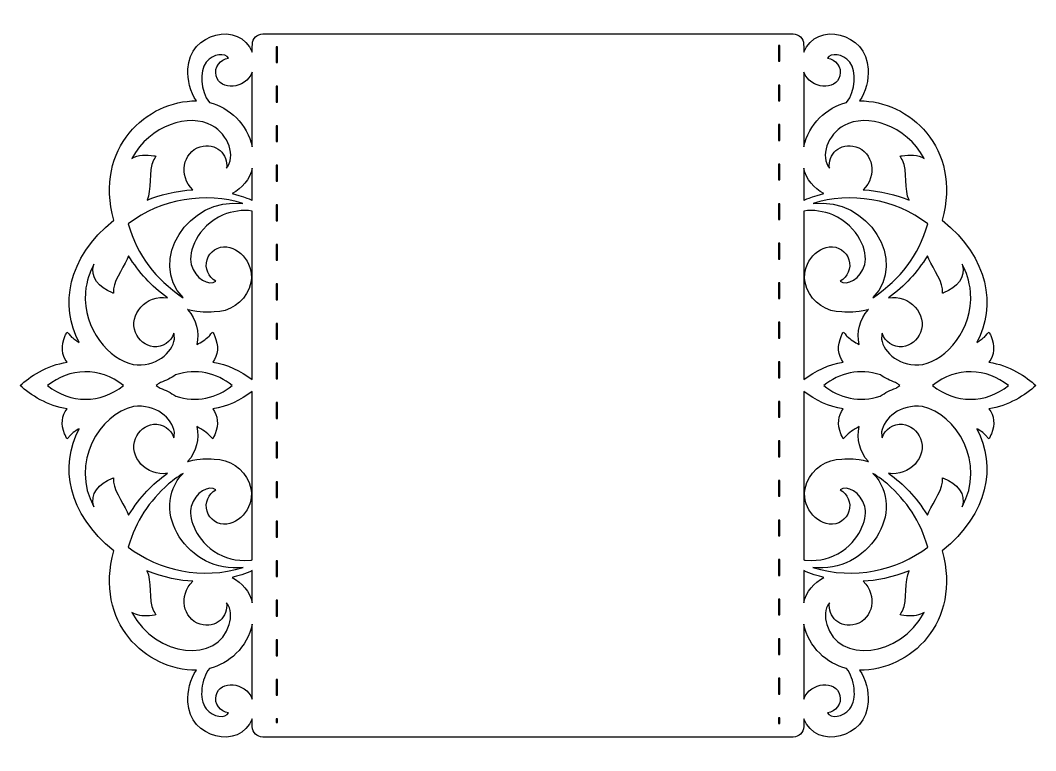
# Model space of a CAD drawing. Header units: millimetres. Extents: x -128 to 128, y -92 to 92.
import ezdxf

# ---------------------------------------------------------------- set-up
doc = ezdxf.new("R2010")
doc.units = ezdxf.units.MM
doc.header["$MEASUREMENT"] = 0
doc.layers.add('layer 1', color=7, linetype='Continuous')

msp = doc.modelspace()

# ---------------------------------------------------------------- linework, layer by layer
at = {"layer": 'layer 1', "color": 250}
for points, knots in [([(128.3864, 0), (126.2275, 2.0778), (121.5813, 5.2281), (116.5719, 5.8772), (116.5719, 5.8772), (117.9125, 7.7222), (118.2088, 9.9906), (117.0058, 12.6469), (117.0058, 12.6469), (116.9423, 12.7845), (116.7272, 13.4372), (116.6001, 13.4972), (116.6001, 13.4972), (116.5226, 13.536), (115.7218, 12.5623), (115.6477, 12.4918), (115.6477, 12.4918), (115.0021, 11.8745), (114.2543, 11.3594), (113.4886, 10.8902), (113.4886, 10.8902), (118.3217, 20.08), (116.713, 32.1592), (104.7609, 41.8254), (104.7609, 41.8254), (109.7457, 60.1521), (96.3684, 72.1114), (83.813, 71.9702), (83.813, 71.9702), (85.4357, 74.1856), (86.1836, 77.3431), (85.986, 80.0171), (85.986, 80.0171), (85.7568, 89.1892), (72.8875, 92.3467), (69.7229, 84.2504), (69.7229, 84.2504), (69.7229, 84.2807), (69.715, 85.2371), (69.7063, 86.274), (69.7063, 86.274), (69.6941, 87.7257), (68.5138, 88.8964), (67.062, 88.8964), (67.062, 88.8964), (67.062, 88.8964), (63.5, 88.8964), (63.5, 88.8964), (63.5, 88.8964), (63.5, 88.8964), (63.5, 88.9), (63.5, 88.9), (63.5, 88.9), (63.5, 88.9), (-63.5, 88.9), (-63.5, 88.9), (-63.5, 88.9), (-63.5, 88.9), (-63.5, 88.8964), (-63.5, 88.8964), (-63.5, 88.8964), (-63.5, 88.8964), (-67.0605, 88.8964), (-67.0605, 88.8964), (-67.0605, 88.8964), (-68.5115, 88.8964), (-69.6915, 87.7269), (-69.7048, 86.276), (-69.7048, 86.276), (-69.7143, 85.2383), (-69.7231, 84.2807), (-69.7231, 84.2504), (-69.7231, 84.2504), (-72.884, 92.3466), (-85.7569, 89.1892), (-85.9827, 80.0171), (-85.9827, 80.0171), (-86.1803, 77.3431), (-85.4359, 74.1856), (-83.8131, 71.9702), (-83.8131, 71.9702), (-96.3684, 72.1112), (-109.7422, 60.1521), (-104.7574, 41.8254), (-104.7574, 41.8254), (-116.7095, 32.1592), (-118.3218, 20.0802), (-113.4887, 10.8902), (-113.4887, 10.8902), (-114.2543, 11.3594), (-114.9987, 11.8745), (-115.6477, 12.4918), (-115.6477, 12.4918), (-115.7218, 12.5623), (-116.5226, 13.536), (-116.5967, 13.4972), (-116.5967, 13.4972), (-116.7236, 13.4372), (-116.9389, 12.7846), (-117.0024, 12.6469), (-117.0024, 12.6469), (-118.2088, 9.9905), (-117.9125, 7.7222), (-116.5685, 5.8772), (-116.5685, 5.8772), (-121.5779, 5.2281), (-126.224, 2.0778), (-128.3866, 0), (-128.3866, 0), (-125.9525, -2.339), (-121.2922, -5.267), (-116.5685, -5.8773), (-116.5685, -5.8773), (-117.8773, -7.6765), (-118.1737, -9.7895), (-117.1717, -12.2554), (-117.1717, -12.2554), (-117.1576, -12.2872), (-116.6214, -13.4867), (-116.5967, -13.4972), (-116.5967, -13.4972), (-116.5226, -13.536), (-116.0922, -12.9504), (-116.0463, -12.8975), (-116.0463, -12.8975), (-115.1115, -11.878), (-114.0777, -11.2713), (-113.5028, -10.9185), (-113.5028, -10.9185), (-118.5335, -20.5176), (-116.4273, -32.2157), (-104.7609, -41.8323), (-104.7609, -41.8323), (-109.6716, -59.9017), (-96.7282, -72.1148), (-83.813, -71.9702), (-83.813, -71.9702), (-85.4357, -74.1857), (-86.1765, -77.3394), (-85.9826, -80.017), (-85.9826, -80.017), (-85.7568, -89.1998), (-72.8804, -92.3395), (-69.7229, -84.2503), (-69.7229, -84.2503), (-69.7229, -84.2503), (-69.7229, -86.2555), (-69.7229, -86.2555), (-69.7229, -86.2555), (-69.7229, -87.7159), (-68.5391, -88.8998), (-67.0786, -88.8998), (-67.0786, -88.8998), (-67.0786, -88.8998), (65.5685, -88.8974), (67.0776, -88.8983), (67.0776, -88.8983), (68.5387, -88.8993), (69.7231, -87.715), (69.7231, -86.254), (69.7231, -86.254), (69.7231, -86.254), (69.7231, -84.2503), (69.7231, -84.2503), (69.7231, -84.2503), (72.884, -92.3395), (85.7569, -89.1998), (85.9862, -80.017), (85.9862, -80.017), (86.1801, -77.3394), (85.4393, -74.1855), (83.8131, -71.9702), (83.8131, -71.9702), (96.7317, -72.1148), (109.6752, -59.9017), (104.7645, -41.8323), (104.7645, -41.8323), (116.4273, -32.2157), (118.5369, -20.5174), (113.5028, -10.9185), (113.5028, -10.9185), (114.0814, -11.2713), (115.1151, -11.878), (116.0499, -12.8975), (116.0499, -12.8975), (116.0958, -12.9505), (116.5226, -13.536), (116.6003, -13.4972), (116.6003, -13.4972), (116.625, -13.4865), (117.1612, -12.2871), (117.1753, -12.2554), (117.1753, -12.2554), (118.1772, -9.7895), (117.8809, -7.6763), (116.5721, -5.8738), (116.5721, -5.8738), (121.2921, -5.267), (125.9522, -2.339), (128.3864, 0)], [0, 0, 0, 0, 0.01960784, 0.01960784, 0.01960784, 0.01960784, 0.03921569, 0.03921569, 0.03921569, 0.03921569, 0.05882353, 0.05882353, 0.05882353, 0.05882353, 0.07843137, 0.07843137, 0.07843137, 0.07843137, 0.09803922, 0.09803922, 0.09803922, 0.09803922, 0.11764706, 0.11764706, 0.11764706, 0.11764706, 0.1372549, 0.1372549, 0.1372549, 0.1372549, 0.15686275, 0.15686275, 0.15686275, 0.15686275, 0.17647059, 0.17647059, 0.17647059, 0.17647059, 0.19607843, 0.19607843, 0.19607843, 0.19607843, 0.21568627, 0.21568627, 0.21568627, 0.21568627, 0.23529412, 0.23529412, 0.23529412, 0.23529412, 0.25490196, 0.25490196, 0.25490196, 0.25490196, 0.2745098, 0.2745098, 0.2745098, 0.2745098, 0.29411765, 0.29411765, 0.29411765, 0.29411765, 0.31372549, 0.31372549, 0.31372549, 0.31372549, 0.33333333, 0.33333333, 0.33333333, 0.33333333, 0.35294118, 0.35294118, 0.35294118, 0.35294118, 0.37254902, 0.37254902, 0.37254902, 0.37254902, 0.39215686, 0.39215686, 0.39215686, 0.39215686, 0.41176471, 0.41176471, 0.41176471, 0.41176471, 0.43137255, 0.43137255, 0.43137255, 0.43137255, 0.45098039, 0.45098039, 0.45098039, 0.45098039, 0.47058824, 0.47058824, 0.47058824, 0.47058824, 0.49019608, 0.49019608, 0.49019608, 0.49019608, 0.50980392, 0.50980392, 0.50980392, 0.50980392, 0.52941176, 0.52941176, 0.52941176, 0.52941176, 0.54901961, 0.54901961, 0.54901961, 0.54901961, 0.56862745, 0.56862745, 0.56862745, 0.56862745, 0.58823529, 0.58823529, 0.58823529, 0.58823529, 0.60784314, 0.60784314, 0.60784314, 0.60784314, 0.62745098, 0.62745098, 0.62745098, 0.62745098, 0.64705882, 0.64705882, 0.64705882, 0.64705882, 0.66666667, 0.66666667, 0.66666667, 0.66666667, 0.68627451, 0.68627451, 0.68627451, 0.68627451, 0.70588235, 0.70588235, 0.70588235, 0.70588235, 0.7254902, 0.7254902, 0.7254902, 0.7254902, 0.74509804, 0.74509804, 0.74509804, 0.74509804, 0.76470588, 0.76470588, 0.76470588, 0.76470588, 0.78431373, 0.78431373, 0.78431373, 0.78431373, 0.80392157, 0.80392157, 0.80392157, 0.80392157, 0.82352941, 0.82352941, 0.82352941, 0.82352941, 0.84313725, 0.84313725, 0.84313725, 0.84313725, 0.8627451, 0.8627451, 0.8627451, 0.8627451, 0.88235294, 0.88235294, 0.88235294, 0.88235294, 0.90196078, 0.90196078, 0.90196078, 0.90196078, 0.92156863, 0.92156863, 0.92156863, 0.92156863, 0.94117647, 0.94117647, 0.94117647, 0.94117647, 0.96078431, 0.96078431, 0.96078431, 0.96078431, 1, 1, 1, 1]), ([(-63.3226, 81.6804), (-63.3226, 81.6804), (-63.6754, 81.6804), (-63.6754, 81.6804), (-63.6754, 81.6804), (-63.6754, 81.6804), (-63.6754, 85.6805), (-63.6754, 85.6805), (-63.6754, 85.6805), (-63.6754, 85.6805), (-63.3226, 85.6805), (-63.3226, 85.6805), (-63.3226, 85.6805), (-63.3226, 85.6805), (-63.3226, 81.6804), (-63.3226, 81.6804)], [0, 0, 0, 0, 0.2, 0.2, 0.2, 0.2, 0.4, 0.4, 0.4, 0.4, 0.6, 0.6, 0.6, 0.6, 1, 1, 1, 1]), ([(63.6774, 81.9801), (63.6774, 81.9801), (63.3247, 81.9801), (63.3247, 81.9801), (63.3247, 81.9801), (63.3247, 81.9801), (63.3247, 85.9801), (63.3247, 85.9801), (63.3247, 85.9801), (63.3247, 85.9801), (63.6774, 85.9803), (63.6774, 85.9803), (63.6774, 85.9803), (63.6774, 85.9803), (63.6774, 81.9801), (63.6774, 81.9801)], [0, 0, 0, 0, 0.2, 0.2, 0.2, 0.2, 0.4, 0.4, 0.4, 0.4, 0.6, 0.6, 0.6, 0.6, 1, 1, 1, 1]), ([(-69.7229, 60.3215), (-71.0106, 66.1494), (-75.4203, 70.3156), (-80.5779, 71.5469), (-80.5779, 71.5469), (-82.9062, 74.6654), (-83.125, 79.3891), (-81.3787, 81.7599), (-81.3787, 81.7599), (-79.629, 83.9788), (-76.4999, 84.201), (-75.699, 82.7335), (-75.699, 82.7335), (-77.858, 82.5712), (-79.4032, 80.444), (-78.8741, 78.3449), (-78.8741, 78.3449), (-77.8793, 74.4079), (-71.4975, 74.8806), (-69.7231, 79.2727), (-69.7231, 79.2727), (-69.7229, 64.9498), (-69.7229, 74.6372), (-69.7229, 60.3215)], [0, 0, 0, 0, 0.14285714, 0.14285714, 0.14285714, 0.14285714, 0.28571429, 0.28571429, 0.28571429, 0.28571429, 0.42857143, 0.42857143, 0.42857143, 0.42857143, 0.57142857, 0.57142857, 0.57142857, 0.57142857, 0.71428571, 0.71428571, 0.71428571, 0.71428571, 1, 1, 1, 1]), ([(69.7229, 79.2727), (71.501, 74.8806), (77.8828, 74.4079), (78.874, 78.3449), (78.874, 78.3449), (79.4067, 80.444), (77.8615, 82.5712), (75.7025, 82.7335), (75.7025, 82.7335), (76.5033, 84.201), (79.6325, 83.9788), (81.3787, 81.7599), (81.3787, 81.7599), (83.1284, 79.3892), (82.9097, 74.6655), (80.5779, 71.5469), (80.5779, 71.5469), (75.4203, 70.3156), (71.0106, 66.1494), (69.7229, 60.3215), (69.7229, 60.3215), (69.7229, 74.6372), (69.7229, 64.9498), (69.7229, 79.2727)], [0, 0, 0, 0, 0.14285714, 0.14285714, 0.14285714, 0.14285714, 0.28571429, 0.28571429, 0.28571429, 0.28571429, 0.42857143, 0.42857143, 0.42857143, 0.42857143, 0.57142857, 0.57142857, 0.57142857, 0.57142857, 0.71428571, 0.71428571, 0.71428571, 0.71428571, 1, 1, 1, 1]), ([(-63.3226, 71.6807), (-63.3226, 71.6807), (-63.6754, 71.6807), (-63.6754, 71.6807), (-63.6754, 71.6807), (-63.6754, 71.6807), (-63.6754, 75.6805), (-63.6754, 75.6805), (-63.6754, 75.6805), (-63.6754, 75.6805), (-63.3226, 75.6804), (-63.3226, 75.6804), (-63.3226, 75.6804), (-63.3226, 75.6804), (-63.3226, 71.6807), (-63.3226, 71.6807)], [0, 0, 0, 0, 0.2, 0.2, 0.2, 0.2, 0.4, 0.4, 0.4, 0.4, 0.6, 0.6, 0.6, 0.6, 1, 1, 1, 1]), ([(63.6774, 71.9803), (63.6774, 71.9803), (63.3247, 71.9803), (63.3247, 71.9803), (63.3247, 71.9803), (63.3247, 71.9803), (63.3247, 75.9801), (63.3247, 75.9801), (63.3247, 75.9801), (63.3247, 75.9801), (63.6774, 75.9801), (63.6774, 75.9801), (63.6774, 75.9801), (63.6774, 75.9801), (63.6774, 71.9803), (63.6774, 71.9803)], [0, 0, 0, 0, 0.2, 0.2, 0.2, 0.2, 0.4, 0.4, 0.4, 0.4, 0.6, 0.6, 0.6, 0.6, 1, 1, 1, 1]), ([(-79.9218, 65.7895), (-75.7166, 63.4435), (-73.8329, 57.8591), (-76.2564, 54.9522), (-76.2564, 54.9522), (-75.6779, 58.4165), (-78.9446, 61.6162), (-82.8816, 60.3743), (-82.8816, 60.3743), (-87.2948, 58.9773), (-88.4696, 53.0719), (-84.7408, 49.4806), (-84.7408, 49.4806), (-88.9143, 49.2795), (-93.3098, 48.193), (-96.3472, 46.8631), (-96.3472, 46.8631), (-95.2218, 49.2831), (-95.9698, 54.2926), (-94.728, 56.9454), (-94.728, 56.9454), (-94.6963, 57.0159), (-94.093, 57.9861), (-94.093, 58.0109), (-94.093, 58.0109), (-94.1742, 58.0673), (-94.5128, 58.0673), (-94.6221, 58.085), (-94.6221, 58.085), (-96.4919, 58.3708), (-98.5874, 58.399), (-100.1678, 57.3758), (-100.1678, 57.3758), (-95.6875, 65.9764), (-85.5663, 68.8375), (-79.9218, 65.7895)], [0, 0, 0, 0, 0.1, 0.1, 0.1, 0.1, 0.2, 0.2, 0.2, 0.2, 0.3, 0.3, 0.3, 0.3, 0.4, 0.4, 0.4, 0.4, 0.5, 0.5, 0.5, 0.5, 0.6, 0.6, 0.6, 0.6, 0.7, 0.7, 0.7, 0.7, 0.8, 0.8, 0.8, 0.8, 1, 1, 1, 1]), ([(100.1712, 57.3757), (98.5907, 58.3987), (96.4952, 58.3705), (94.6255, 58.0848), (94.6255, 58.0848), (94.5161, 58.0671), (94.1739, 58.0671), (94.0963, 58.0107), (94.0963, 58.0107), (94.0963, 57.986), (94.6961, 57.0159), (94.7314, 56.9453), (94.7314, 56.9453), (95.9731, 54.2924), (95.2252, 49.2865), (96.3507, 46.8629), (96.3507, 46.8629), (93.3132, 48.1929), (88.9141, 49.2795), (84.7443, 49.4805), (84.7443, 49.4805), (88.4732, 53.0717), (87.2948, 58.9773), (82.8816, 60.3742), (82.8816, 60.3742), (78.9482, 61.6159), (75.6813, 58.4163), (76.2564, 54.9521), (76.2564, 54.9521), (73.8364, 57.8589), (75.7202, 63.4435), (79.9253, 65.7894), (79.9253, 65.7894), (85.5698, 68.8375), (95.6875, 65.9764), (100.1712, 57.3757)], [0, 0, 0, 0, 0.1, 0.1, 0.1, 0.1, 0.2, 0.2, 0.2, 0.2, 0.3, 0.3, 0.3, 0.3, 0.4, 0.4, 0.4, 0.4, 0.5, 0.5, 0.5, 0.5, 0.6, 0.6, 0.6, 0.6, 0.7, 0.7, 0.7, 0.7, 0.8, 0.8, 0.8, 0.8, 1, 1, 1, 1]), ([(-63.3226, 61.6806), (-63.3226, 61.6806), (-63.6754, 61.6806), (-63.6754, 61.6806), (-63.6754, 61.6806), (-63.6754, 61.6806), (-63.6754, 65.6804), (-63.6754, 65.6804), (-63.6754, 65.6804), (-63.6754, 65.6804), (-63.3226, 65.6804), (-63.3226, 65.6804), (-63.3226, 65.6804), (-63.3226, 65.6804), (-63.3226, 61.6806), (-63.3226, 61.6806)], [0, 0, 0, 0, 0.2, 0.2, 0.2, 0.2, 0.4, 0.4, 0.4, 0.4, 0.6, 0.6, 0.6, 0.6, 1, 1, 1, 1]), ([(63.6774, 61.9803), (63.6774, 61.9803), (63.3247, 61.9803), (63.3247, 61.9803), (63.3247, 61.9803), (63.3247, 61.9803), (63.3247, 65.9801), (63.3247, 65.9801), (63.3247, 65.9801), (63.3247, 65.9801), (63.6774, 65.98), (63.6774, 65.98), (63.6774, 65.98), (63.6774, 65.98), (63.6774, 61.9803), (63.6774, 61.9803)], [0, 0, 0, 0, 0.2, 0.2, 0.2, 0.2, 0.4, 0.4, 0.4, 0.4, 0.6, 0.6, 0.6, 0.6, 1, 1, 1, 1]), ([(-69.7229, 46.8206), (-70.217, 46.9864), (-69.7336, 47.0923), (-74.8207, 48.5351), (-74.8207, 48.5351), (-72.33, 49.8616), (-70.365, 52.151), (-69.7229, 54.9627), (-69.7229, 54.9627), (-69.7229, 54.9627), (-69.7229, 46.8206), (-69.7229, 46.8206)], [0, 0, 0, 0, 0.25, 0.25, 0.25, 0.25, 0.5, 0.5, 0.5, 0.5, 1, 1, 1, 1]), ([(-63.3226, 51.6805), (-63.3226, 51.6805), (-63.6754, 51.6805), (-63.6754, 51.6805), (-63.6754, 51.6805), (-63.6754, 51.6805), (-63.6754, 55.6805), (-63.6754, 55.6805), (-63.6754, 55.6805), (-63.6754, 55.6805), (-63.3226, 55.6805), (-63.3226, 55.6805), (-63.3226, 55.6805), (-63.3226, 55.6805), (-63.3226, 51.6805), (-63.3226, 51.6805)], [0, 0, 0, 0, 0.2, 0.2, 0.2, 0.2, 0.4, 0.4, 0.4, 0.4, 0.6, 0.6, 0.6, 0.6, 1, 1, 1, 1]), ([(63.6774, 51.9802), (63.6774, 51.9802), (63.3247, 51.9802), (63.3247, 51.9802), (63.3247, 51.9802), (63.3247, 51.9802), (63.3247, 55.9803), (63.3247, 55.9803), (63.3247, 55.9803), (63.3247, 55.9803), (63.6774, 55.9803), (63.6774, 55.9803), (63.6774, 55.9803), (63.6774, 55.9803), (63.6774, 51.9802), (63.6774, 51.9802)], [0, 0, 0, 0, 0.2, 0.2, 0.2, 0.2, 0.4, 0.4, 0.4, 0.4, 0.6, 0.6, 0.6, 0.6, 1, 1, 1, 1]), ([(69.7229, 54.9627), (70.3685, 52.1512), (72.3335, 49.8616), (74.8207, 48.5351), (74.8207, 48.5351), (69.7372, 47.0922), (70.2204, 46.9864), (69.7229, 46.8206), (69.7229, 46.8206), (69.7229, 46.8206), (69.7229, 54.9627), (69.7229, 54.9627)], [0, 0, 0, 0, 0.25, 0.25, 0.25, 0.25, 0.5, 0.5, 0.5, 0.5, 1, 1, 1, 1]), ([(-72.1008, 46.0198), (-86.1308, 47.6885), (-96.0756, 31.4148), (-87.2385, 22.239), (-87.2385, 22.239), (-87.2702, 22.2567), (-87.302, 22.2743), (-87.3338, 22.292), (-87.3338, 22.292), (-94.2271, 27.0898), (-98.7567, 32.6601), (-101.0746, 40.8586), (-101.0746, 40.8586), (-92.9041, 47.304), (-81.2236, 49.0148), (-72.1008, 46.0198)], [0, 0, 0, 0, 0.2, 0.2, 0.2, 0.2, 0.4, 0.4, 0.4, 0.4, 0.6, 0.6, 0.6, 0.6, 1, 1, 1, 1]), ([(87.3373, 22.292), (87.3055, 22.2743), (87.2738, 22.2567), (87.242, 22.239), (87.242, 22.239), (96.0791, 31.4148), (86.1342, 47.6884), (72.1008, 46.0198), (72.1008, 46.0198), (81.227, 49.0148), (92.9076, 47.304), (101.0779, 40.8586), (101.0779, 40.8586), (98.7566, 32.6601), (94.227, 27.0898), (87.3373, 22.292)], [0, 0, 0, 0, 0.2, 0.2, 0.2, 0.2, 0.4, 0.4, 0.4, 0.4, 0.6, 0.6, 0.6, 0.6, 1, 1, 1, 1]), ([(-69.7229, 1.5099), (-72.6511, 3.69), (-76.0942, 5.4081), (-79.7313, 5.8772), (-79.7313, 5.8772), (-78.3907, 7.7222), (-78.0944, 9.9906), (-79.2975, 12.6469), (-79.2975, 12.6469), (-79.3609, 12.7845), (-79.5761, 13.4372), (-79.7031, 13.4972), (-79.7031, 13.4972), (-79.7807, 13.536), (-80.5815, 12.5623), (-80.6556, 12.4918), (-80.6556, 12.4918), (-81.5905, 11.5993), (-82.6417, 10.9748), (-83.7213, 10.3645), (-83.7213, 10.3645), (-83.0828, 13.4937), (-83.8377, 16.6969), (-86.0708, 19.2228), (-86.0708, 19.2228), (-86.0319, 19.2087), (-85.9967, 19.1876), (-85.9614, 19.1733), (-85.9614, 19.1733), (-82.4125, 18.3373), (-81.6363, 18.4714), (-79.3434, 18.6019), (-79.3434, 18.6019), (-75.5687, 18.5348), (-71.9033, 21.0255), (-70.5486, 24.5498), (-70.5486, 24.5498), (-68.4848, 29.4145), (-72.0514, 34.5334), (-76.1789, 35.0378), (-76.1789, 35.0378), (-78.3909, 35.3095), (-80.5393, 33.9053), (-81.1708, 31.7711), (-81.1708, 31.7711), (-81.7881, 29.6967), (-80.8461, 27.4248), (-78.9447, 26.3877), (-78.9447, 26.3877), (-80.5956, 25.1212), (-84.1904, 26.8993), (-85.1817, 30.6034), (-85.1817, 30.6034), (-85.9473, 33.8631), (-83.7495, 40.086), (-77.1137, 43.187), (-77.1137, 43.187), (-74.8102, 44.0089), (-72.1396, 44.5522), (-69.7231, 44.0865), (-69.7231, 44.0865), (-69.7231, 44.0865), (-69.7229, 1.5099), (-69.7229, 1.5099)], [0, 0, 0, 0, 0.05882353, 0.05882353, 0.05882353, 0.05882353, 0.11764706, 0.11764706, 0.11764706, 0.11764706, 0.17647059, 0.17647059, 0.17647059, 0.17647059, 0.23529412, 0.23529412, 0.23529412, 0.23529412, 0.29411765, 0.29411765, 0.29411765, 0.29411765, 0.35294118, 0.35294118, 0.35294118, 0.35294118, 0.41176471, 0.41176471, 0.41176471, 0.41176471, 0.47058824, 0.47058824, 0.47058824, 0.47058824, 0.52941176, 0.52941176, 0.52941176, 0.52941176, 0.58823529, 0.58823529, 0.58823529, 0.58823529, 0.64705882, 0.64705882, 0.64705882, 0.64705882, 0.70588235, 0.70588235, 0.70588235, 0.70588235, 0.76470588, 0.76470588, 0.76470588, 0.76470588, 0.82352941, 0.82352941, 0.82352941, 0.82352941, 0.88235294, 0.88235294, 0.88235294, 0.88235294, 1, 1, 1, 1]), ([(-63.3226, 41.6805), (-63.3226, 41.6805), (-63.6754, 41.6805), (-63.6754, 41.6805), (-63.6754, 41.6805), (-63.6754, 41.6805), (-63.6754, 45.6805), (-63.6754, 45.6805), (-63.6754, 45.6805), (-63.6754, 45.6805), (-63.3226, 45.6805), (-63.3226, 45.6805), (-63.3226, 45.6805), (-63.3226, 45.6805), (-63.3226, 41.6805), (-63.3226, 41.6805)], [0, 0, 0, 0, 0.2, 0.2, 0.2, 0.2, 0.4, 0.4, 0.4, 0.4, 0.6, 0.6, 0.6, 0.6, 1, 1, 1, 1]), ([(63.6774, 41.9801), (63.6774, 41.9801), (63.3247, 41.9801), (63.3247, 41.9801), (63.3247, 41.9801), (63.3247, 41.9801), (63.3247, 45.9802), (63.3247, 45.9802), (63.3247, 45.9802), (63.3247, 45.9802), (63.6774, 45.9803), (63.6774, 45.9803), (63.6774, 45.9803), (63.6774, 45.9803), (63.6774, 41.9801), (63.6774, 41.9801)], [0, 0, 0, 0, 0.2, 0.2, 0.2, 0.2, 0.4, 0.4, 0.4, 0.4, 0.6, 0.6, 0.6, 0.6, 1, 1, 1, 1]), ([(69.7229, 44.0866), (72.1429, 44.5523), (74.8136, 44.0091), (77.1136, 43.1871), (77.1136, 43.1871), (83.7528, 40.0862), (85.9472, 33.8632), (85.1851, 30.6036), (85.1851, 30.6036), (84.1937, 26.8994), (80.5955, 25.1214), (78.9479, 26.3878), (78.9479, 26.3878), (80.8459, 27.4251), (81.7878, 29.6969), (81.174, 31.7712), (81.174, 31.7712), (80.5389, 33.9054), (78.3905, 35.3096), (76.1821, 35.0379), (76.1821, 35.0379), (72.0511, 34.5334), (68.4881, 29.4147), (70.5482, 24.5499), (70.5482, 24.5499), (71.9065, 21.0256), (75.5719, 18.5351), (79.3465, 18.602), (79.3465, 18.602), (81.636, 18.4715), (82.4157, 18.3374), (85.9611, 19.1735), (85.9611, 19.1735), (86, 19.1876), (86.0352, 19.2087), (86.0705, 19.223), (86.0705, 19.223), (83.841, 16.697), (83.0825, 13.4938), (83.7246, 10.3646), (83.7246, 10.3646), (82.6451, 10.9749), (81.5903, 11.5993), (80.6555, 12.4919), (80.6555, 12.4919), (80.585, 12.5625), (79.7805, 13.5361), (79.7064, 13.4974), (79.7064, 13.4974), (79.5794, 13.4374), (79.3642, 12.7848), (79.3008, 12.6471), (79.3008, 12.6471), (78.0943, 9.9906), (78.3906, 7.7223), (79.7346, 5.8773), (79.7346, 5.8773), (76.0975, 5.4082), (72.6544, 3.6902), (69.7228, 1.5101), (69.7228, 1.5101), (69.7228, 1.5101), (69.7229, 44.0866), (69.7229, 44.0866)], [0, 0, 0, 0, 0.05882353, 0.05882353, 0.05882353, 0.05882353, 0.11764706, 0.11764706, 0.11764706, 0.11764706, 0.17647059, 0.17647059, 0.17647059, 0.17647059, 0.23529412, 0.23529412, 0.23529412, 0.23529412, 0.29411765, 0.29411765, 0.29411765, 0.29411765, 0.35294118, 0.35294118, 0.35294118, 0.35294118, 0.41176471, 0.41176471, 0.41176471, 0.41176471, 0.47058824, 0.47058824, 0.47058824, 0.47058824, 0.52941176, 0.52941176, 0.52941176, 0.52941176, 0.58823529, 0.58823529, 0.58823529, 0.58823529, 0.64705882, 0.64705882, 0.64705882, 0.64705882, 0.70588235, 0.70588235, 0.70588235, 0.70588235, 0.76470588, 0.76470588, 0.76470588, 0.76470588, 0.82352941, 0.82352941, 0.82352941, 0.82352941, 0.88235294, 0.88235294, 0.88235294, 0.88235294, 1, 1, 1, 1]), ([(63.6774, 31.9801), (63.6774, 31.9801), (63.3247, 31.9801), (63.3247, 31.9801), (63.3247, 31.9801), (63.3247, 31.9801), (63.3247, 35.9802), (63.3247, 35.9802), (63.3247, 35.9802), (63.3247, 35.9802), (63.6774, 35.9802), (63.6774, 35.9802), (63.6774, 35.9802), (63.6774, 35.9802), (63.6774, 31.9801), (63.6774, 31.9801)], [0, 0, 0, 0, 0.2, 0.2, 0.2, 0.2, 0.4, 0.4, 0.4, 0.4, 0.6, 0.6, 0.6, 0.6, 1, 1, 1, 1]), ([(-63.3226, 31.6803), (-63.3226, 31.6803), (-63.6754, 31.6803), (-63.6754, 31.6803), (-63.6754, 31.6803), (-63.6754, 31.6803), (-63.6754, 35.6804), (-63.6754, 35.6804), (-63.6754, 35.6804), (-63.6754, 35.6804), (-63.3226, 35.6804), (-63.3226, 35.6804), (-63.3226, 35.6804), (-63.3226, 35.6804), (-63.3226, 31.6803), (-63.3226, 31.6803)], [0, 0, 0, 0, 0.2, 0.2, 0.2, 0.2, 0.4, 0.4, 0.4, 0.4, 0.6, 0.6, 0.6, 0.6, 1, 1, 1, 1]), ([(-111.9223, 23.5055), (-111.5872, 26.7688), (-110.8605, 28.4762), (-109.7845, 30.6563), (-109.7845, 30.6563), (-110.8534, 27.2272), (-108.451, 24.9166), (-105.1102, 23.4666), (-105.1102, 23.4666), (-105.0537, 23.4419), (-104.8773, 23.3325), (-104.835, 23.3361), (-104.835, 23.3361), (-104.8104, 23.3361), (-104.8139, 24.3945), (-104.8068, 24.4685), (-104.8068, 24.4685), (-104.5282, 26.9697), (-101.727, 30.7022), (-100.9969, 32.7905), (-100.9969, 32.7905), (-98.2981, 28.4937), (-95.4546, 25.2481), (-91.1613, 22.1859), (-91.1613, 22.1859), (-96.453, 23.1102), (-101.1449, 17.9244), (-99.2434, 13.3876), (-99.2434, 13.3876), (-98.5097, 11.5073), (-96.7316, 10.0045), (-94.6961, 9.814), (-94.6961, 9.814), (-92.4913, 9.6093), (-90.1665, 11.0204), (-89.5562, 13.2006), (-89.5562, 13.2006), (-89.4998, 12.7067), (-89.3516, 12.241), (-89.4292, 11.7365), (-89.4292, 11.7365), (-89.8207, 8.3745), (-94.3151, 4.4129), (-99.8114, 5.3547), (-99.8114, 5.3547), (-105.7769, 6.4663), (-112.6279, 14.1781), (-111.9223, 23.5055)], [0, 0, 0, 0, 0.07692308, 0.07692308, 0.07692308, 0.07692308, 0.15384615, 0.15384615, 0.15384615, 0.15384615, 0.23076923, 0.23076923, 0.23076923, 0.23076923, 0.30769231, 0.30769231, 0.30769231, 0.30769231, 0.38461538, 0.38461538, 0.38461538, 0.38461538, 0.46153846, 0.46153846, 0.46153846, 0.46153846, 0.53846154, 0.53846154, 0.53846154, 0.53846154, 0.61538462, 0.61538462, 0.61538462, 0.61538462, 0.69230769, 0.69230769, 0.69230769, 0.69230769, 0.76923077, 0.76923077, 0.76923077, 0.76923077, 0.84615385, 0.84615385, 0.84615385, 0.84615385, 1, 1, 1, 1]), ([(104.8068, 24.4686), (104.8139, 24.3945), (104.8139, 23.3363), (104.835, 23.3363), (104.835, 23.3363), (104.8809, 23.3327), (105.0572, 23.4422), (105.1102, 23.4668), (105.1102, 23.4668), (108.451, 24.9166), (110.8534, 27.2274), (109.788, 30.6564), (109.788, 30.6564), (110.8639, 28.4763), (111.5908, 26.7688), (111.9258, 23.5056), (111.9258, 23.5056), (112.6313, 14.1782), (105.7804, 6.4665), (99.8114, 5.3553), (99.8114, 5.3553), (94.3187, 4.4134), (89.8207, 8.375), (89.4326, 11.737), (89.4326, 11.737), (89.3551, 12.2414), (89.5031, 12.7072), (89.5561, 13.2011), (89.5561, 13.2011), (90.1664, 11.021), (92.4947, 9.6099), (94.6996, 9.8145), (94.6996, 9.8145), (96.7351, 10.005), (98.5095, 11.5078), (99.2469, 13.3882), (99.2469, 13.3882), (101.1448, 17.9248), (96.4529, 23.1107), (91.1648, 22.1865), (91.1648, 22.1865), (95.4546, 25.2485), (98.298, 28.4941), (100.9967, 32.791), (100.9967, 32.791), (101.727, 30.7022), (104.5315, 26.9698), (104.8068, 24.4686)], [0, 0, 0, 0, 0.07692308, 0.07692308, 0.07692308, 0.07692308, 0.15384615, 0.15384615, 0.15384615, 0.15384615, 0.23076923, 0.23076923, 0.23076923, 0.23076923, 0.30769231, 0.30769231, 0.30769231, 0.30769231, 0.38461538, 0.38461538, 0.38461538, 0.38461538, 0.46153846, 0.46153846, 0.46153846, 0.46153846, 0.53846154, 0.53846154, 0.53846154, 0.53846154, 0.61538462, 0.61538462, 0.61538462, 0.61538462, 0.69230769, 0.69230769, 0.69230769, 0.69230769, 0.76923077, 0.76923077, 0.76923077, 0.76923077, 0.84615385, 0.84615385, 0.84615385, 0.84615385, 1, 1, 1, 1]), ([(-63.3226, 21.6806), (-63.3226, 21.6806), (-63.6754, 21.6806), (-63.6754, 21.6806), (-63.6754, 21.6806), (-63.6754, 21.6806), (-63.6754, 25.6804), (-63.6754, 25.6804), (-63.6754, 25.6804), (-63.6754, 25.6804), (-63.3226, 25.6804), (-63.3226, 25.6804), (-63.3226, 25.6804), (-63.3226, 25.6804), (-63.3226, 21.6806), (-63.3226, 21.6806)], [0, 0, 0, 0, 0.2, 0.2, 0.2, 0.2, 0.4, 0.4, 0.4, 0.4, 0.6, 0.6, 0.6, 0.6, 1, 1, 1, 1]), ([(63.6774, 21.9804), (63.6774, 21.9804), (63.3247, 21.9804), (63.3247, 21.9804), (63.3247, 21.9804), (63.3247, 21.9804), (63.3247, 25.9802), (63.3247, 25.9802), (63.3247, 25.9802), (63.3247, 25.9802), (63.6774, 25.98), (63.6774, 25.98), (63.6774, 25.98), (63.6774, 25.98), (63.6774, 21.9804), (63.6774, 21.9804)], [0, 0, 0, 0, 0.2, 0.2, 0.2, 0.2, 0.4, 0.4, 0.4, 0.4, 0.6, 0.6, 0.6, 0.6, 1, 1, 1, 1]), ([(-63.3226, 11.6805), (-63.3226, 11.6805), (-63.6754, 11.6805), (-63.6754, 11.6805), (-63.6754, 11.6805), (-63.6754, 11.6805), (-63.6754, 15.6806), (-63.6754, 15.6806), (-63.6754, 15.6806), (-63.6754, 15.6806), (-63.3226, 15.6806), (-63.3226, 15.6806), (-63.3226, 15.6806), (-63.3226, 15.6806), (-63.3226, 11.6805), (-63.3226, 11.6805)], [0, 0, 0, 0, 0.2, 0.2, 0.2, 0.2, 0.4, 0.4, 0.4, 0.4, 0.6, 0.6, 0.6, 0.6, 1, 1, 1, 1]), ([(63.6774, 11.9802), (63.6774, 11.9802), (63.3247, 11.9802), (63.3247, 11.9802), (63.3247, 11.9802), (63.3247, 11.9802), (63.3247, 15.9803), (63.3247, 15.9803), (63.3247, 15.9803), (63.3247, 15.9803), (63.6774, 15.9803), (63.6774, 15.9803), (63.6774, 15.9803), (63.6774, 15.9803), (63.6774, 11.9802), (63.6774, 11.9802)], [0, 0, 0, 0, 0.2, 0.2, 0.2, 0.2, 0.4, 0.4, 0.4, 0.4, 0.6, 0.6, 0.6, 0.6, 1, 1, 1, 1]), ([(-63.3226, 1.6805), (-63.3226, 1.6805), (-63.6754, 1.6805), (-63.6754, 1.6805), (-63.6754, 1.6805), (-63.6754, 1.6805), (-63.6754, 5.6806), (-63.6754, 5.6806), (-63.6754, 5.6806), (-63.6754, 5.6806), (-63.3226, 5.6806), (-63.3226, 5.6806), (-63.3226, 5.6806), (-63.3226, 5.6806), (-63.3226, 1.6805), (-63.3226, 1.6805)], [0, 0, 0, 0, 0.2, 0.2, 0.2, 0.2, 0.4, 0.4, 0.4, 0.4, 0.6, 0.6, 0.6, 0.6, 1, 1, 1, 1]), ([(63.6774, 1.9801), (63.6774, 1.9801), (63.3247, 1.9801), (63.3247, 1.9801), (63.3247, 1.9801), (63.3247, 1.9801), (63.3247, 5.9802), (63.3247, 5.9802), (63.3247, 5.9802), (63.3247, 5.9802), (63.6774, 5.9803), (63.6774, 5.9803), (63.6774, 5.9803), (63.6774, 5.9803), (63.6774, 1.9801), (63.6774, 1.9801)], [0, 0, 0, 0, 0.2, 0.2, 0.2, 0.2, 0.4, 0.4, 0.4, 0.4, 0.6, 0.6, 0.6, 0.6, 1, 1, 1, 1]), ([(-121.5072, 0), (-115.9792, 4.4379), (-108.3556, 4.8542), (-102.2914, 0), (-102.2914, 0), (-108.0981, -4.6496), (-115.7077, -4.6462), (-121.5072, 0)], [0, 0, 0, 0, 0.33333333, 0.33333333, 0.33333333, 0.33333333, 1, 1, 1, 1]), ([(-74.7925, 0), (-78.6801, -3.1116), (-83.873, -4.4732), (-89.087, -2.6883), (-89.087, -2.6883), (-90.3111, -1.824), (-91.6657, -1.1395), (-93.0592, -0.7021), (-93.0592, -0.7021), (-93.3873, -0.4763), (-93.7082, -0.2435), (-94.0117, -0.0002), (-94.0117, -0.0002), (-93.6695, 0.275), (-93.3062, 0.5326), (-92.9358, 0.7795), (-92.9358, 0.7795), (-91.5776, 1.224), (-90.2829, 1.859), (-89.1081, 2.6704), (-89.1081, 2.6704), (-83.8836, 4.4696), (-78.6942, 3.1221), (-74.7925, 0)], [0, 0, 0, 0, 0.14285714, 0.14285714, 0.14285714, 0.14285714, 0.28571429, 0.28571429, 0.28571429, 0.28571429, 0.42857143, 0.42857143, 0.42857143, 0.42857143, 0.57142857, 0.57142857, 0.57142857, 0.57142857, 0.71428571, 0.71428571, 0.71428571, 0.71428571, 1, 1, 1, 1]), ([(94.0153, 0), (93.7085, -0.2435), (93.3909, -0.4763), (93.0628, -0.702), (93.0628, -0.702), (91.6658, -1.1395), (90.3111, -1.8238), (89.0906, -2.6881), (89.0906, -2.6881), (83.8766, -4.4731), (78.6836, -3.1115), (74.7925, 0.0001), (74.7925, 0.0001), (78.6942, 3.1222), (83.8871, 4.4697), (89.1117, 2.6706), (89.1117, 2.6706), (90.2829, 1.8593), (91.5776, 1.2243), (92.9394, 0.7798), (92.9394, 0.7798), (93.3098, 0.5327), (93.6731, 0.2751), (94.0153, 0)], [0, 0, 0, 0, 0.14285714, 0.14285714, 0.14285714, 0.14285714, 0.28571429, 0.28571429, 0.28571429, 0.28571429, 0.42857143, 0.42857143, 0.42857143, 0.42857143, 0.57142857, 0.57142857, 0.57142857, 0.57142857, 0.71428571, 0.71428571, 0.71428571, 0.71428571, 1, 1, 1, 1]), ([(102.2914, 0), (108.3557, 4.8577), (115.9792, 4.4379), (121.5108, 0), (121.5108, 0), (115.7075, -4.6462), (108.1017, -4.6496), (102.2914, 0)], [0, 0, 0, 0, 0.33333333, 0.33333333, 0.33333333, 0.33333333, 1, 1, 1, 1]), ([(-69.7229, -44.0867), (-69.8677, -44.1149), (-70.0051, -44.1432), (-70.1181, -44.1644), (-70.1181, -44.1644), (-74.2456, -44.3866), (-76.3482, -43.7622), (-79.4773, -41.9207), (-79.4773, -41.9207), (-84.5361, -38.2412), (-85.792, -33.2106), (-85.1817, -30.6035), (-85.1817, -30.6035), (-84.1904, -26.9029), (-80.5956, -25.1214), (-78.9446, -26.3879), (-78.9446, -26.3879), (-80.846, -27.4215), (-81.788, -29.7005), (-81.1706, -31.7713), (-81.1706, -31.7713), (-80.5392, -33.9056), (-78.3907, -35.3061), (-76.1788, -35.038), (-76.1788, -35.038), (-72.0619, -34.5371), (-68.4778, -29.4252), (-70.5485, -24.55), (-70.5485, -24.55), (-71.9032, -21.0257), (-75.5685, -18.5352), (-79.3432, -18.6021), (-79.3432, -18.6021), (-81.6504, -18.4716), (-82.423, -18.3375), (-85.9613, -19.1737), (-85.9613, -19.1737), (-85.9965, -19.1878), (-86.0354, -19.2089), (-86.0706, -19.223), (-86.0706, -19.223), (-83.8376, -16.6971), (-83.0861, -13.4939), (-83.7176, -10.3754), (-83.7176, -10.3754), (-82.3135, -11.1726), (-81.1916, -11.8747), (-80.2533, -12.8977), (-80.2533, -12.8977), (-80.2074, -12.9506), (-79.7805, -13.5362), (-79.7028, -13.4973), (-79.7028, -13.4973), (-79.6782, -13.4867), (-79.1419, -12.2872), (-79.1314, -12.2556), (-79.1314, -12.2556), (-78.1296, -9.7967), (-78.4188, -7.6835), (-79.7312, -5.8774), (-79.7312, -5.8774), (-76.1152, -5.4083), (-72.6616, -3.6972), (-69.7228, -1.51), (-69.7228, -1.51), (-69.7228, -1.51), (-69.7229, -44.0867), (-69.7229, -44.0867)], [0, 0, 0, 0, 0.05555556, 0.05555556, 0.05555556, 0.05555556, 0.11111111, 0.11111111, 0.11111111, 0.11111111, 0.16666667, 0.16666667, 0.16666667, 0.16666667, 0.22222222, 0.22222222, 0.22222222, 0.22222222, 0.27777778, 0.27777778, 0.27777778, 0.27777778, 0.33333333, 0.33333333, 0.33333333, 0.33333333, 0.38888889, 0.38888889, 0.38888889, 0.38888889, 0.44444444, 0.44444444, 0.44444444, 0.44444444, 0.5, 0.5, 0.5, 0.5, 0.55555556, 0.55555556, 0.55555556, 0.55555556, 0.61111111, 0.61111111, 0.61111111, 0.61111111, 0.66666667, 0.66666667, 0.66666667, 0.66666667, 0.72222222, 0.72222222, 0.72222222, 0.72222222, 0.77777778, 0.77777778, 0.77777778, 0.77777778, 0.83333333, 0.83333333, 0.83333333, 0.83333333, 0.88888889, 0.88888889, 0.88888889, 0.88888889, 1, 1, 1, 1]), ([(69.7229, -1.51), (72.6652, -3.6972), (76.1152, -5.4082), (79.7348, -5.874), (79.7348, -5.874), (78.4189, -7.6837), (78.1332, -9.7969), (79.1315, -12.2556), (79.1315, -12.2556), (79.1456, -12.2874), (79.682, -13.4868), (79.7066, -13.4973), (79.7066, -13.4973), (79.7841, -13.5362), (80.2111, -12.9505), (80.2569, -12.8977), (80.2569, -12.8977), (81.1952, -11.8747), (82.3136, -11.1726), (83.7212, -10.3754), (83.7212, -10.3754), (83.0861, -13.4939), (83.8376, -16.6971), (86.0741, -19.223), (86.0741, -19.223), (86.0354, -19.2089), (86, -19.1878), (85.9613, -19.1737), (85.9613, -19.1737), (82.4265, -18.3376), (81.6503, -18.4681), (79.3467, -18.6021), (79.3467, -18.6021), (75.572, -18.535), (71.9067, -21.0257), (70.5484, -24.55), (70.5484, -24.55), (68.4811, -29.4254), (72.0618, -34.5372), (76.1823, -35.038), (76.1823, -35.038), (78.3907, -35.3061), (80.5391, -33.9056), (81.1741, -31.7713), (81.1741, -31.7713), (81.788, -29.7005), (80.846, -27.4215), (78.9481, -26.3879), (78.9481, -26.3879), (80.5955, -25.1214), (84.1939, -26.9029), (85.1852, -30.6035), (85.1852, -30.6035), (85.7955, -33.2106), (84.5397, -38.2412), (79.4808, -41.9207), (79.4808, -41.9207), (76.3516, -43.7622), (74.2491, -44.3866), (70.1181, -44.1644), (70.1181, -44.1644), (70.0053, -44.1432), (69.8677, -44.115), (69.7229, -44.0867), (69.7229, -44.0867), (69.7229, -44.0867), (69.7229, -1.51), (69.7229, -1.51)], [0, 0, 0, 0, 0.05555556, 0.05555556, 0.05555556, 0.05555556, 0.11111111, 0.11111111, 0.11111111, 0.11111111, 0.16666667, 0.16666667, 0.16666667, 0.16666667, 0.22222222, 0.22222222, 0.22222222, 0.22222222, 0.27777778, 0.27777778, 0.27777778, 0.27777778, 0.33333333, 0.33333333, 0.33333333, 0.33333333, 0.38888889, 0.38888889, 0.38888889, 0.38888889, 0.44444444, 0.44444444, 0.44444444, 0.44444444, 0.5, 0.5, 0.5, 0.5, 0.55555556, 0.55555556, 0.55555556, 0.55555556, 0.61111111, 0.61111111, 0.61111111, 0.61111111, 0.66666667, 0.66666667, 0.66666667, 0.66666667, 0.72222222, 0.72222222, 0.72222222, 0.72222222, 0.77777778, 0.77777778, 0.77777778, 0.77777778, 0.83333333, 0.83333333, 0.83333333, 0.83333333, 0.88888889, 0.88888889, 0.88888889, 0.88888889, 1, 1, 1, 1]), ([(-104.8068, -24.4652), (-104.8139, -24.3947), (-104.8139, -23.3363), (-104.835, -23.3363), (-104.835, -23.3363), (-104.8773, -23.3327), (-105.0537, -23.4421), (-105.1102, -23.4668), (-105.1102, -23.4668), (-108.4792, -24.9344), (-110.871, -27.2522), (-109.7739, -30.6952), (-109.7739, -30.6952), (-115.8769, -19.6638), (-108.2957, -7.1015), (-99.7656, -5.3481), (-99.7656, -5.3481), (-94.1142, -4.5544), (-89.9584, -8.315), (-89.4292, -11.7547), (-89.4292, -11.7547), (-89.3903, -12.2626), (-89.4997, -12.7036), (-89.5562, -13.201), (-89.5562, -13.201), (-90.1665, -11.0208), (-92.4948, -9.6062), (-94.6961, -9.8144), (-94.6961, -9.8144), (-96.7352, -10.0084), (-98.5026, -11.5077), (-99.2434, -13.3881), (-99.2434, -13.3881), (-101.1554, -17.9847), (-96.3824, -23.0964), (-91.1859, -22.2005), (-91.1859, -22.2005), (-95.0806, -25.0156), (-97.9769, -27.9895), (-100.9967, -32.791), (-100.9967, -32.791), (-101.72, -30.7235), (-104.5281, -26.97), (-104.8068, -24.4652)], [0, 0, 0, 0, 0.08333333, 0.08333333, 0.08333333, 0.08333333, 0.16666667, 0.16666667, 0.16666667, 0.16666667, 0.25, 0.25, 0.25, 0.25, 0.33333333, 0.33333333, 0.33333333, 0.33333333, 0.41666667, 0.41666667, 0.41666667, 0.41666667, 0.5, 0.5, 0.5, 0.5, 0.58333333, 0.58333333, 0.58333333, 0.58333333, 0.66666667, 0.66666667, 0.66666667, 0.66666667, 0.75, 0.75, 0.75, 0.75, 0.83333333, 0.83333333, 0.83333333, 0.83333333, 1, 1, 1, 1]), ([(-63.3226, -8.3196), (-63.3226, -8.3196), (-63.6754, -8.3196), (-63.6754, -8.3196), (-63.6754, -8.3196), (-63.6754, -8.3196), (-63.6754, -4.3196), (-63.6754, -4.3196), (-63.6754, -4.3196), (-63.6754, -4.3196), (-63.3226, -4.3196), (-63.3226, -4.3196), (-63.3226, -4.3196), (-63.3226, -4.3196), (-63.3226, -8.3196), (-63.3226, -8.3196)], [0, 0, 0, 0, 0.2, 0.2, 0.2, 0.2, 0.4, 0.4, 0.4, 0.4, 0.6, 0.6, 0.6, 0.6, 1, 1, 1, 1]), ([(63.6774, -8.0199), (63.6774, -8.0199), (63.3247, -8.0199), (63.3247, -8.0199), (63.3247, -8.0199), (63.3247, -8.0199), (63.3247, -4.0198), (63.3247, -4.0198), (63.3247, -4.0198), (63.3247, -4.0198), (63.6774, -4.0198), (63.6774, -4.0198), (63.6774, -4.0198), (63.6774, -4.0198), (63.6774, -8.0199), (63.6774, -8.0199)], [0, 0, 0, 0, 0.2, 0.2, 0.2, 0.2, 0.4, 0.4, 0.4, 0.4, 0.6, 0.6, 0.6, 0.6, 1, 1, 1, 1]), ([(109.7739, -30.6952), (110.871, -27.252), (108.4792, -24.9344), (105.1102, -23.4667), (105.1102, -23.4667), (105.0573, -23.4421), (104.8809, -23.3327), (104.835, -23.3362), (104.835, -23.3362), (104.8139, -23.3362), (104.8139, -24.3946), (104.8068, -24.4651), (104.8068, -24.4651), (104.5317, -26.9699), (101.72, -30.7234), (100.9969, -32.7907), (100.9969, -32.7907), (97.9805, -27.9894), (95.0808, -25.0155), (91.1861, -22.2002), (91.1861, -22.2002), (96.3825, -23.0963), (101.159, -17.9845), (99.247, -13.3878), (99.247, -13.3878), (98.5062, -11.5076), (96.7387, -10.0083), (94.6997, -9.8142), (94.6997, -9.8142), (92.4948, -9.6059), (90.1665, -11.0206), (89.5562, -13.2008), (89.5562, -13.2008), (89.5033, -12.7033), (89.3904, -12.2624), (89.4328, -11.7544), (89.4328, -11.7544), (89.9584, -8.3148), (94.1176, -4.5541), (99.7692, -5.3479), (99.7692, -5.3479), (108.2957, -7.1015), (115.8804, -19.6638), (109.7739, -30.6952)], [0, 0, 0, 0, 0.08333333, 0.08333333, 0.08333333, 0.08333333, 0.16666667, 0.16666667, 0.16666667, 0.16666667, 0.25, 0.25, 0.25, 0.25, 0.33333333, 0.33333333, 0.33333333, 0.33333333, 0.41666667, 0.41666667, 0.41666667, 0.41666667, 0.5, 0.5, 0.5, 0.5, 0.58333333, 0.58333333, 0.58333333, 0.58333333, 0.66666667, 0.66666667, 0.66666667, 0.66666667, 0.75, 0.75, 0.75, 0.75, 0.83333333, 0.83333333, 0.83333333, 0.83333333, 1, 1, 1, 1]), ([(-63.3226, -18.3194), (-63.3226, -18.3194), (-63.6754, -18.3194), (-63.6754, -18.3194), (-63.6754, -18.3194), (-63.6754, -18.3194), (-63.6754, -14.3196), (-63.6754, -14.3196), (-63.6754, -14.3196), (-63.6754, -14.3196), (-63.3226, -14.3196), (-63.3226, -14.3196), (-63.3226, -14.3196), (-63.3226, -14.3196), (-63.3226, -18.3194), (-63.3226, -18.3194)], [0, 0, 0, 0, 0.2, 0.2, 0.2, 0.2, 0.4, 0.4, 0.4, 0.4, 0.6, 0.6, 0.6, 0.6, 1, 1, 1, 1]), ([(63.6774, -18.0196), (63.6774, -18.0196), (63.3247, -18.0196), (63.3247, -18.0196), (63.3247, -18.0196), (63.3247, -18.0196), (63.3247, -14.0199), (63.3247, -14.0199), (63.3247, -14.0199), (63.3247, -14.0199), (63.6774, -14.0199), (63.6774, -14.0199), (63.6774, -14.0199), (63.6774, -14.0199), (63.6774, -18.0196), (63.6774, -18.0196)], [0, 0, 0, 0, 0.2, 0.2, 0.2, 0.2, 0.4, 0.4, 0.4, 0.4, 0.6, 0.6, 0.6, 0.6, 1, 1, 1, 1]), ([(-90.8721, -24.8956), (-90.5192, -24.624), (-88.3955, -22.9025), (-87.2385, -22.2392), (-87.2385, -22.2392), (-96.1849, -31.535), (-85.8909, -47.7133), (-72.0337, -46.0059), (-72.0337, -46.0059), (-82.5606, -49.241), (-93.2392, -46.8103), (-101.0779, -40.8731), (-101.0779, -40.8731), (-99.1764, -34.1349), (-95.8532, -29.3406), (-90.8721, -24.8956)], [0, 0, 0, 0, 0.2, 0.2, 0.2, 0.2, 0.4, 0.4, 0.4, 0.4, 0.6, 0.6, 0.6, 0.6, 1, 1, 1, 1]), ([(72.0337, -46.0058), (85.8944, -47.7132), (96.1884, -31.5348), (87.242, -22.2391), (87.242, -22.2391), (88.3956, -22.9023), (90.5228, -24.6238), (90.8757, -24.8955), (90.8757, -24.8955), (95.8568, -29.3405), (99.1765, -34.1347), (101.0815, -40.8728), (101.0815, -40.8728), (93.2427, -46.8102), (82.5606, -49.2408), (72.0337, -46.0058)], [0, 0, 0, 0, 0.2, 0.2, 0.2, 0.2, 0.4, 0.4, 0.4, 0.4, 0.6, 0.6, 0.6, 0.6, 1, 1, 1, 1]), ([(-63.3226, -28.3195), (-63.3226, -28.3195), (-63.6754, -28.3195), (-63.6754, -28.3195), (-63.6754, -28.3195), (-63.6754, -28.3195), (-63.6754, -24.3194), (-63.6754, -24.3194), (-63.6754, -24.3194), (-63.6754, -24.3194), (-63.3226, -24.3194), (-63.3226, -24.3194), (-63.3226, -24.3194), (-63.3226, -24.3194), (-63.3226, -28.3195), (-63.3226, -28.3195)], [0, 0, 0, 0, 0.2, 0.2, 0.2, 0.2, 0.4, 0.4, 0.4, 0.4, 0.6, 0.6, 0.6, 0.6, 1, 1, 1, 1]), ([(63.6774, -28.0197), (63.6774, -28.0197), (63.3247, -28.0197), (63.3247, -28.0197), (63.3247, -28.0197), (63.3247, -28.0197), (63.3247, -24.0197), (63.3247, -24.0197), (63.3247, -24.0197), (63.3247, -24.0197), (63.6774, -24.0197), (63.6774, -24.0197), (63.6774, -24.0197), (63.6774, -24.0197), (63.6774, -28.0197), (63.6774, -28.0197)], [0, 0, 0, 0, 0.2, 0.2, 0.2, 0.2, 0.4, 0.4, 0.4, 0.4, 0.6, 0.6, 0.6, 0.6, 1, 1, 1, 1]), ([(-63.3226, -38.3195), (-63.3226, -38.3195), (-63.6754, -38.3195), (-63.6754, -38.3195), (-63.6754, -38.3195), (-63.6754, -38.3195), (-63.6754, -34.3194), (-63.6754, -34.3194), (-63.6754, -34.3194), (-63.6754, -34.3194), (-63.3226, -34.3194), (-63.3226, -34.3194), (-63.3226, -34.3194), (-63.3226, -34.3194), (-63.3226, -38.3195), (-63.3226, -38.3195)], [0, 0, 0, 0, 0.2, 0.2, 0.2, 0.2, 0.4, 0.4, 0.4, 0.4, 0.6, 0.6, 0.6, 0.6, 1, 1, 1, 1]), ([(63.6774, -38.0199), (63.6774, -38.0199), (63.3247, -38.0199), (63.3247, -38.0199), (63.3247, -38.0199), (63.3247, -38.0199), (63.3247, -34.0198), (63.3247, -34.0198), (63.3247, -34.0198), (63.3247, -34.0198), (63.6774, -34.0196), (63.6774, -34.0196), (63.6774, -34.0196), (63.6774, -34.0196), (63.6774, -38.0199), (63.6774, -38.0199)], [0, 0, 0, 0, 0.2, 0.2, 0.2, 0.2, 0.4, 0.4, 0.4, 0.4, 0.6, 0.6, 0.6, 0.6, 1, 1, 1, 1]), ([(-63.3226, -48.3196), (-63.3226, -48.3196), (-63.6754, -48.3196), (-63.6754, -48.3196), (-63.6754, -48.3196), (-63.6754, -48.3196), (-63.6754, -44.3195), (-63.6754, -44.3195), (-63.6754, -44.3195), (-63.6754, -44.3195), (-63.3226, -44.3195), (-63.3226, -44.3195), (-63.3226, -44.3195), (-63.3226, -44.3195), (-63.3226, -48.3196), (-63.3226, -48.3196)], [0, 0, 0, 0, 0.2, 0.2, 0.2, 0.2, 0.4, 0.4, 0.4, 0.4, 0.6, 0.6, 0.6, 0.6, 1, 1, 1, 1]), ([(63.6774, -48.0198), (63.6774, -48.0198), (63.3247, -48.0198), (63.3247, -48.0198), (63.3247, -48.0198), (63.3247, -48.0198), (63.3247, -44.0198), (63.3247, -44.0198), (63.3247, -44.0198), (63.3247, -44.0198), (63.6774, -44.0198), (63.6774, -44.0198), (63.6774, -44.0198), (63.6774, -44.0198), (63.6774, -48.0198), (63.6774, -48.0198)], [0, 0, 0, 0, 0.2, 0.2, 0.2, 0.2, 0.4, 0.4, 0.4, 0.4, 0.6, 0.6, 0.6, 0.6, 1, 1, 1, 1]), ([(-100.1713, -57.3759), (-98.9684, -58.1556), (-97.476, -58.3177), (-96.0438, -58.2367), (-96.0438, -58.2367), (-95.9237, -58.2297), (-94.1775, -58.0709), (-94.0929, -58.0109), (-94.0929, -58.0109), (-94.0929, -57.9863), (-94.6961, -57.0161), (-94.7279, -56.9455), (-94.7279, -56.9455), (-95.9803, -54.2715), (-95.2147, -49.2936), (-96.3542, -46.842), (-96.3542, -46.842), (-92.2125, -48.5495), (-87.9051, -49.3925), (-84.7548, -49.4914), (-84.7548, -49.4914), (-88.466, -53.0826), (-87.2878, -58.9846), (-82.8815, -60.3747), (-82.8815, -60.3747), (-78.9233, -61.6164), (-75.6813, -58.399), (-76.2562, -54.9524), (-76.2562, -54.9524), (-74.9263, -56.547), (-75.0075, -58.5438), (-75.586, -60.4417), (-75.586, -60.4417), (-78.2955, -70.2593), (-94.1952, -68.8305), (-100.1713, -57.3759)], [0, 0, 0, 0, 0.1, 0.1, 0.1, 0.1, 0.2, 0.2, 0.2, 0.2, 0.3, 0.3, 0.3, 0.3, 0.4, 0.4, 0.4, 0.4, 0.5, 0.5, 0.5, 0.5, 0.6, 0.6, 0.6, 0.6, 0.7, 0.7, 0.7, 0.7, 0.8, 0.8, 0.8, 0.8, 1, 1, 1, 1]), ([(-69.7229, -54.9628), (-70.3685, -52.1406), (-72.3441, -49.8475), (-74.8453, -48.5246), (-74.8453, -48.5246), (-73.5117, -48.1718), (-71.381, -47.6215), (-69.7229, -46.8172), (-69.7229, -46.8172), (-69.7229, -46.8172), (-69.7229, -54.9628), (-69.7229, -54.9628)], [0, 0, 0, 0, 0.25, 0.25, 0.25, 0.25, 0.5, 0.5, 0.5, 0.5, 1, 1, 1, 1]), ([(69.7229, -46.8172), (71.3846, -47.6215), (73.5119, -48.1719), (74.8453, -48.5246), (74.8453, -48.5246), (72.3476, -49.8475), (70.3685, -52.1406), (69.7229, -54.9628), (69.7229, -54.9628), (69.7229, -54.9628), (69.7229, -46.8172), (69.7229, -46.8172)], [0, 0, 0, 0, 0.25, 0.25, 0.25, 0.25, 0.5, 0.5, 0.5, 0.5, 1, 1, 1, 1]), ([(75.5897, -60.4414), (75.0076, -58.5435), (74.93, -56.5467), (76.2564, -54.9522), (76.2564, -54.9522), (75.6813, -58.3988), (78.9269, -61.6161), (82.8816, -60.3744), (82.8816, -60.3744), (87.2914, -58.9844), (88.466, -53.0824), (84.7584, -49.4911), (84.7584, -49.4911), (87.9052, -49.3922), (92.2161, -48.5492), (96.3577, -46.8417), (96.3577, -46.8417), (95.2147, -49.2935), (95.9839, -54.2712), (94.7315, -56.9452), (94.7315, -56.9452), (94.6963, -57.0157), (94.0965, -57.9859), (94.0965, -58.0107), (94.0965, -58.0107), (94.1776, -58.0707), (95.9275, -58.2294), (96.0473, -58.2364), (96.0473, -58.2364), (97.4761, -58.3176), (98.9684, -58.1553), (100.1713, -57.3756), (100.1713, -57.3756), (94.1987, -68.8305), (78.2989, -70.2593), (75.5897, -60.4414)], [0, 0, 0, 0, 0.1, 0.1, 0.1, 0.1, 0.2, 0.2, 0.2, 0.2, 0.3, 0.3, 0.3, 0.3, 0.4, 0.4, 0.4, 0.4, 0.5, 0.5, 0.5, 0.5, 0.6, 0.6, 0.6, 0.6, 0.7, 0.7, 0.7, 0.7, 0.8, 0.8, 0.8, 0.8, 1, 1, 1, 1]), ([(-63.3226, -58.3197), (-63.3226, -58.3197), (-63.6754, -58.3197), (-63.6754, -58.3197), (-63.6754, -58.3197), (-63.6754, -58.3197), (-63.6754, -54.3197), (-63.6754, -54.3197), (-63.6754, -54.3197), (-63.6754, -54.3197), (-63.3226, -54.3197), (-63.3226, -54.3197), (-63.3226, -54.3197), (-63.3226, -54.3197), (-63.3226, -58.3197), (-63.3226, -58.3197)], [0, 0, 0, 0, 0.2, 0.2, 0.2, 0.2, 0.4, 0.4, 0.4, 0.4, 0.6, 0.6, 0.6, 0.6, 1, 1, 1, 1]), ([(63.6774, -58.0196), (63.6774, -58.0196), (63.3247, -58.0196), (63.3247, -58.0196), (63.3247, -58.0196), (63.3247, -58.0196), (63.3247, -54.0198), (63.3247, -54.0198), (63.3247, -54.0198), (63.3247, -54.0198), (63.6774, -54.0199), (63.6774, -54.0199), (63.6774, -54.0199), (63.6774, -54.0199), (63.6774, -58.0196), (63.6774, -58.0196)], [0, 0, 0, 0, 0.2, 0.2, 0.2, 0.2, 0.4, 0.4, 0.4, 0.4, 0.6, 0.6, 0.6, 0.6, 1, 1, 1, 1]), ([(-69.7229, -79.2727), (-71.4939, -74.8912), (-77.8792, -74.3973), (-78.874, -78.345), (-78.874, -78.345), (-79.4031, -80.444), (-77.858, -82.5713), (-75.6989, -82.7336), (-75.6989, -82.7336), (-76.4927, -84.1906), (-79.6182, -83.993), (-81.3786, -81.7599), (-81.3786, -81.7599), (-83.3824, -79.04), (-82.5498, -74.1928), (-80.5778, -71.5471), (-80.5778, -71.5471), (-75.5648, -70.3476), (-71.0352, -66.266), (-69.7228, -60.3217), (-69.7228, -60.3217), (-69.7228, -60.3217), (-69.7229, -79.2727), (-69.7229, -79.2727)], [0, 0, 0, 0, 0.14285714, 0.14285714, 0.14285714, 0.14285714, 0.28571429, 0.28571429, 0.28571429, 0.28571429, 0.42857143, 0.42857143, 0.42857143, 0.42857143, 0.57142857, 0.57142857, 0.57142857, 0.57142857, 0.71428571, 0.71428571, 0.71428571, 0.71428571, 1, 1, 1, 1]), ([(81.3787, -81.7598), (79.6184, -83.9929), (76.4963, -84.1904), (75.7025, -82.7334), (75.7025, -82.7334), (77.8615, -82.5711), (79.4067, -80.444), (78.874, -78.3449), (78.874, -78.3449), (77.8792, -74.3973), (71.4974, -74.8912), (69.7229, -79.2726), (69.7229, -79.2726), (69.7229, -79.2726), (69.7229, -60.3213), (69.7229, -60.3213), (69.7229, -60.3213), (71.0353, -66.2656), (75.5684, -70.3472), (80.5815, -71.5467), (80.5815, -71.5467), (82.5499, -74.1927), (83.3861, -79.0399), (81.3787, -81.7598)], [0, 0, 0, 0, 0.14285714, 0.14285714, 0.14285714, 0.14285714, 0.28571429, 0.28571429, 0.28571429, 0.28571429, 0.42857143, 0.42857143, 0.42857143, 0.42857143, 0.57142857, 0.57142857, 0.57142857, 0.57142857, 0.71428571, 0.71428571, 0.71428571, 0.71428571, 1, 1, 1, 1]), ([(63.6774, -68.0197), (63.6774, -68.0197), (63.3247, -68.0197), (63.3247, -68.0197), (63.3247, -68.0197), (63.3247, -68.0197), (63.3247, -64.0199), (63.3247, -64.0199), (63.3247, -64.0199), (63.3247, -64.0199), (63.6774, -64.0199), (63.6774, -64.0199), (63.6774, -64.0199), (63.6774, -64.0199), (63.6774, -68.0197), (63.6774, -68.0197)], [0, 0, 0, 0, 0.2, 0.2, 0.2, 0.2, 0.4, 0.4, 0.4, 0.4, 0.6, 0.6, 0.6, 0.6, 1, 1, 1, 1]), ([(-63.3226, -68.3195), (-63.3226, -68.3195), (-63.6754, -68.3195), (-63.6754, -68.3195), (-63.6754, -68.3195), (-63.6754, -68.3195), (-63.6754, -64.3196), (-63.6754, -64.3196), (-63.6754, -64.3196), (-63.6754, -64.3196), (-63.3226, -64.3196), (-63.3226, -64.3196), (-63.3226, -64.3196), (-63.3226, -64.3196), (-63.3226, -68.3195), (-63.3226, -68.3195)], [0, 0, 0, 0, 0.2, 0.2, 0.2, 0.2, 0.4, 0.4, 0.4, 0.4, 0.6, 0.6, 0.6, 0.6, 1, 1, 1, 1]), ([(-63.3226, -78.3195), (-63.3226, -78.3195), (-63.6754, -78.3195), (-63.6754, -78.3195), (-63.6754, -78.3195), (-63.6754, -78.3195), (-63.6754, -74.3194), (-63.6754, -74.3194), (-63.6754, -74.3194), (-63.6754, -74.3194), (-63.3226, -74.3194), (-63.3226, -74.3194), (-63.3226, -74.3194), (-63.3226, -74.3194), (-63.3226, -78.3195), (-63.3226, -78.3195)], [0, 0, 0, 0, 0.2, 0.2, 0.2, 0.2, 0.4, 0.4, 0.4, 0.4, 0.6, 0.6, 0.6, 0.6, 1, 1, 1, 1]), ([(63.6774, -78.0198), (63.6774, -78.0198), (63.3247, -78.0198), (63.3247, -78.0198), (63.3247, -78.0198), (63.3247, -78.0198), (63.3247, -74.0196), (63.3247, -74.0196), (63.3247, -74.0196), (63.3247, -74.0196), (63.6774, -74.0196), (63.6774, -74.0196), (63.6774, -74.0196), (63.6774, -74.0196), (63.6774, -78.0198), (63.6774, -78.0198)], [0, 0, 0, 0, 0.2, 0.2, 0.2, 0.2, 0.4, 0.4, 0.4, 0.4, 0.6, 0.6, 0.6, 0.6, 1, 1, 1, 1]), ([(-63.3226, -85.226), (-63.3226, -85.226), (-63.6754, -85.226), (-63.6754, -85.226), (-63.6754, -85.226), (-63.6754, -85.226), (-63.6754, -84.3195), (-63.6754, -84.3195), (-63.6754, -84.3195), (-63.6754, -84.3195), (-63.3226, -84.3195), (-63.3226, -84.3195), (-63.3226, -84.3195), (-63.3226, -84.3195), (-63.3226, -85.226), (-63.3226, -85.226)], [0, 0, 0, 0, 0.2, 0.2, 0.2, 0.2, 0.4, 0.4, 0.4, 0.4, 0.6, 0.6, 0.6, 0.6, 1, 1, 1, 1]), ([(63.6774, -85.4543), (63.6774, -85.4543), (63.3247, -85.4543), (63.3247, -85.4543), (63.3247, -85.4543), (63.3247, -85.4543), (63.3247, -84.0197), (63.3247, -84.0197), (63.3247, -84.0197), (63.3247, -84.0197), (63.6774, -84.0197), (63.6774, -84.0197), (63.6774, -84.0197), (63.6774, -84.0197), (63.6774, -85.4543), (63.6774, -85.4543)], [0, 0, 0, 0, 0.2, 0.2, 0.2, 0.2, 0.4, 0.4, 0.4, 0.4, 0.6, 0.6, 0.6, 0.6, 1, 1, 1, 1])]:
    msp.add_open_spline(points, degree=3, knots=knots, dxfattribs=at)

doc.saveas('drawing.dxf')
